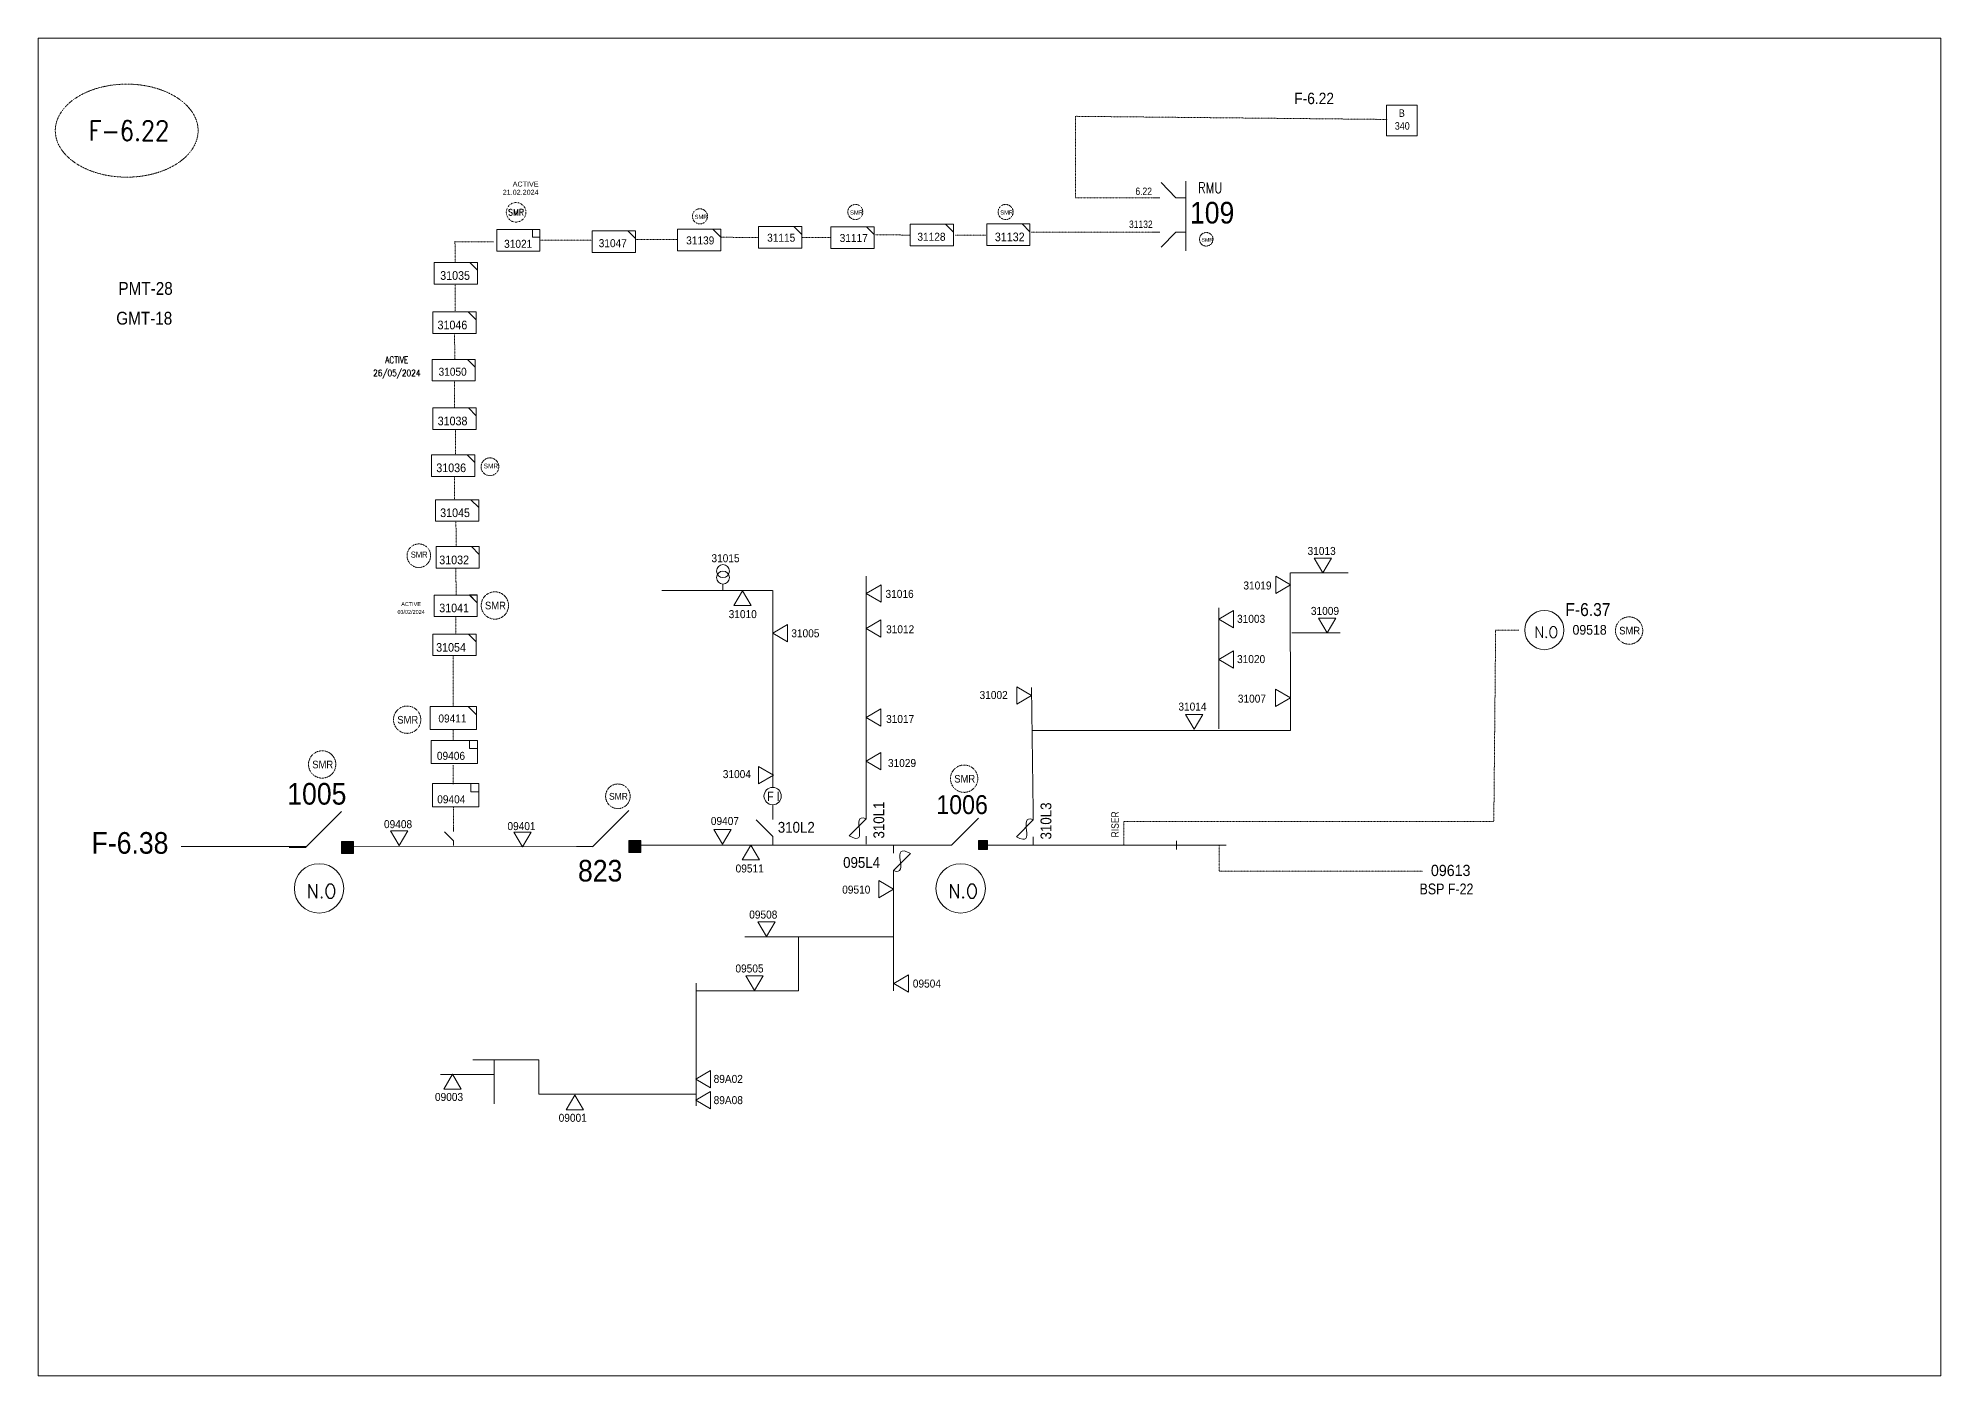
# Model space of a CAD drawing. Header units: metres. Extents: x 65984 to 144644, y -19036 to 23726.
# Drawn here: x 101660 to 102540, y -731 to -112 of the extents above; entities that cross this region are included whole.
import ezdxf
from ezdxf.enums import TextEntityAlignment as Align

# ---------------------------------------------------------------- set-up
doc = ezdxf.new("R2010")
doc.units = ezdxf.units.M
doc.header["$MEASUREMENT"] = 0
doc.linetypes.add('DGN Style 3', pattern=[0.013877, 0, -0.013877])
doc.linetypes.add('DGN Style 4', pattern=[1.6, 0.8, -0.4, 0, -0.4])
doc.layers.get('0').update_dxf_attribs({"color": 95, "lineweight": 40})
for name, color, linetype, lineweight in [('ABS', 7, 'Continuous', 40), ('ABS NUMBER', 112, 'Continuous', 30), ('d_eos', 111, 'Continuous', 40), ('d_fco', 5, 'Continuous', 40), ('d_fco text', 95, 'Continuous', 40), ('d_oh branch', 94, 'Continuous', 40), ('d_switch', 95, 'Continuous', 40), ('d_tf', 1, 'Continuous', 40), ('d_tf no', 6, 'Continuous', 40), ('d_tf_200', 1, 'Continuous', 40), ('d_ug cable', 95, 'Continuous', 40), ('d_unit sub', 7, 'Continuous', 40), ('EARTH FAULT INDICATOR', 95, 'Continuous', 40), ('F11-6 (B324)', 30, 'Continuous', 0), ('fedr no', 95, 'Continuous', 40), ('GRID STATION  04', 7, 'Continuous', 40), ('GRID STATION 01', 7, 'Continuous', 40), ('Level 37', 7, 'Continuous', 0), ('O H MAIN FEEDER', 4, 'Continuous', 100), ('SW N O', 114, 'Continuous', 30)]:
    doc.layers.add(name, color=color, linetype=linetype, lineweight=lineweight)
doc.styles.add('NASKHF', font='naskhf.shx', dxfattribs={"height": 8})
doc.styles.get("Standard").update_dxf_attribs({"font": 'txt.shx'})
doc.styles.add('Style-Andalus', font='andlso.ttf')
doc.styles.add('Style-Arial', font='arial.ttf')
doc.styles.add('Style-ENGINEERING', font='ENGINEERING.shx')
doc.styles.add('Style-msdefault', font='msdefault.shx')
doc.styles.add('Style-simplex', font='simplex.shx')
doc.styles.add('Style-STANDARD', font='STANDARD.shx')

# ---------------------------------------------------------------- blocks, each defined once
blk = doc.blocks.new('FUSE01')
at = {"color": 0, "linetype": 'ByBlock', "lineweight": -2}
blk.add_line((0, -17.15), (0, -22.55), dxfattribs=at)
at = {"color": 0, "linetype": 'ByBlock', "lineweight": -2, "flags": 128}
blk.add_lwpolyline([(0, 0.05), (0, -5.75), (-11.2, -16.95)], dxfattribs=at)
at = {"color": 0, "linetype": 'ByBlock', "lineweight": -2}
blk.add_open_spline([(-11.2, -16.95), (3.4, -25.35), (-11.6, -1.35), (0, -5.75)], degree=3, dxfattribs=at)
blk = doc.blocks.new('*U1127')
at = {"layer": 'd_fco', "color": 7, "linetype": 'Continuous', "lineweight": 13}
blk.add_line((5.5, -5.8), (5.5, -11.1), dxfattribs=at)
at = {"layer": 'd_fco', "color": 7, "linetype": 'Continuous', "lineweight": 13, "extrusion": (0, 0, -1), "flags": 128}
blk.add_lwpolyline([(-5.5, 11.1), (-5.5, 5.4), (5.5, -5.6)], dxfattribs=at)
blk = doc.blocks.new('*U1128')
at = {"layer": 'EARTH FAULT INDICATOR', "color": 191, "linetype": 'Continuous', "lineweight": 13}
blk.add_circle((0.02, 0.13), 4, dxfattribs=at)
at = {"layer": 'EARTH FAULT INDICATOR', "color": 191, "lineweight": 13, "style": 'Style-Andalus', "width": 0.9}
blk.add_text('F I', height=4.234, dxfattribs=at).set_placement((-2.61, 2.11), align=Align.TOP_LEFT)
blk = doc.blocks.new('TFU_112')
at = {"layer": 'd_tf_200', "color": 191, "linetype": 'Continuous', "lineweight": 13}
blk.add_line((0, 10), (0, 0), dxfattribs=at)
for centre in [(0, 30), (0, 20)]:
    blk.add_circle(centre, 10, dxfattribs=at)
blk = doc.blocks.new('TRA1_911')
at = {"layer": 'd_tf', "color": 191, "linetype": 'Continuous', "lineweight": 13, "ltscale": 0.000355616, "flags": 128}
blk.add_lwpolyline([(10, -17), (0, 0), (-10, -17)], close=True, dxfattribs=at)
blk = doc.blocks.new('TRA1_910')
at = {"layer": 'd_tf', "color": 191, "linetype": 'Continuous', "lineweight": 13, "ltscale": 0.000355616, "xscale": 1.000046564039523, "yscale": 1.000046564039523, "zscale": 1.000046564039523, "rotation": 180}
blk.add_blockref('TRA1_911', (0, 0), dxfattribs=at)
blk = doc.blocks.new('TRA1_913')
at = {"layer": 'd_tf', "color": 191, "linetype": 'Continuous', "lineweight": 13, "ltscale": 0.000363563, "flags": 128}
blk.add_lwpolyline([(10, -16.9), (0, 0.1), (-10, -16.9)], close=True, dxfattribs=at)
blk = doc.blocks.new('TRA1_912')
at = {"layer": 'd_tf', "color": 191, "linetype": 'Continuous', "lineweight": 13, "ltscale": 0.000363563, "xscale": 1.000046564039523, "yscale": 1.000046564039523, "zscale": 1.000046564039523, "rotation": 180}
blk.add_blockref('TRA1_913', (0, 0), dxfattribs=at)
blk = doc.blocks.new('TRA1_915')
at = {"layer": 'd_tf', "color": 191, "linetype": 'Continuous', "lineweight": 13, "ltscale": 0.000355616, "flags": 128}
blk.add_lwpolyline([(10, -17), (0, 0), (-10, -17)], close=True, dxfattribs=at)
blk = doc.blocks.new('TRA1_914')
at = {"layer": 'd_tf', "color": 191, "linetype": 'Continuous', "lineweight": 13, "ltscale": 0.000355616, "xscale": 1.000046564039523, "yscale": 1.000046564039523, "zscale": 1.000046564039523, "rotation": 180}
blk.add_blockref('TRA1_915', (0, 0), dxfattribs=at)
blk = doc.blocks.new('TRA1_917')
at = {"layer": 'd_tf', "color": 191, "linetype": 'Continuous', "lineweight": 13, "ltscale": 0.000359776, "flags": 128}
blk.add_lwpolyline([(10, -17), (0, 0), (-10, -17)], close=True, dxfattribs=at)
blk = doc.blocks.new('TRA1_916')
at = {"layer": 'd_tf', "color": 191, "linetype": 'Continuous', "lineweight": 13, "ltscale": 0.000359776, "xscale": 1.000046564039524, "yscale": 1.000046564039524, "zscale": 1.000046564039524, "rotation": 180}
blk.add_blockref('TRA1_917', (0, 0), dxfattribs=at)
blk = doc.blocks.new('ABS2_1_1')
at = {"color": 0, "linetype": 'ByBlock', "lineweight": -2, "ltscale": 500}
for q in [(-29900, 43500), (0, 0)]:
    blk.add_line((0, 13600), q, dxfattribs=at)
at = {"color": 0, "linetype": 'ByBlock', "lineweight": -2, "ltscale": 500, "flags": 128}
for points in [[(5000, 43600), (-5000, 43600), (-5000, 53600), (5000, 53600)], [(3791, 49653), (3791, 49653), (3791, 49653)]]:
    blk.add_lwpolyline(points, close=True, dxfattribs=at)
at = {"color": 0, "linetype": 'ByBlock', "lineweight": -2, "ltscale": 500}
for points in [[(5000, 43600), (-5000, 43600), (5000, 53600), (-5000, 53600)], [(3791, 49653), (3791, 49653), (3791, 49653)]]:
    blk.add_solid(points, dxfattribs=at)
blk = doc.blocks.new('TF_8')
at = {"color": 0, "linetype": 'ByBlock', "lineweight": -2}
blk.add_line((6.3, 4.95), (9.9, 1.35), dxfattribs=at)
blk.add_3dface([(-10.1, 4.95), (9.9, 4.95), (9.9, -5.05), (-10.1, -5.05)], dxfattribs=at)
blk = doc.blocks.new('TF3')
at = {"color": 0, "linetype": 'ByBlock', "lineweight": -2}
for p, q in [((11.3, 9), (18.3, 9)), ((18.3, 9), (18.3, 2))]:
    blk.add_line(p, q, dxfattribs=at)
at = {"color": 0, "linetype": 'ByBlock', "lineweight": -2, "flags": 128}
blk.add_lwpolyline([(18.3, 2), (11.3, 2), (11.3, 9)], dxfattribs=at)
at = {"color": 0, "linetype": 'ByBlock', "lineweight": -2}
blk.add_3dface([(-21.7, 9), (18.3, 9), (18.3, -11), (-21.7, -11)], dxfattribs=at)
blk = doc.blocks.new('*U3401')
at = {"layer": 'd_unit sub', "color": 2, "linetype": 'Continuous', "lineweight": 13, "flags": 128}
blk.add_lwpolyline([(6.38, 5.02), (9.98, 5.02), (9.98, 1.42)], close=True, dxfattribs=at)
at = {"layer": 'd_unit sub', "color": 2, "linetype": 'Continuous', "lineweight": 13, "xscale": 0.999671859597321, "yscale": 0.999671859597321, "zscale": 0.2499179648993302, "rotation": 359.9999999999999}
blk.add_blockref('TF_8', (0.08, 0.07), dxfattribs=at)
blk = doc.blocks.new('*U3402')
at = {"layer": 'd_unit sub', "color": 191, "linetype": 'Continuous', "lineweight": 13, "flags": 128}
blk.add_lwpolyline([(6.38, 5.02), (9.98, 5.02), (9.98, 1.42)], close=True, dxfattribs=at)
at = {"layer": 'd_unit sub', "color": 191, "linetype": 'Continuous', "lineweight": 13, "xscale": 0.999671859597321, "yscale": 0.999671859597321, "zscale": 0.2499179648993302, "rotation": 359.9999999999999}
blk.add_blockref('TF_8', (0.08, 0.07), dxfattribs=at)
blk = doc.blocks.new('*U2880')
at = {"layer": 'd_unit sub', "color": 2, "linetype": 'Continuous', "lineweight": 13, "flags": 128}
blk.add_lwpolyline([(6.41, 5), (10.01, 5), (10.01, 1.4)], close=True, dxfattribs=at)
at = {"layer": 'd_unit sub', "color": 2, "linetype": 'Continuous', "lineweight": 13, "xscale": 0.999671859597321, "yscale": 0.999671859597321, "zscale": 0.2499179648993302, "rotation": 359.9999999999999}
blk.add_blockref('TF_8', (0.11, 0.05), dxfattribs=at)
blk = doc.blocks.new('*U2819')
at = {"layer": 'd_unit sub', "color": 2, "linetype": 'Continuous', "lineweight": 13, "flags": 128}
blk.add_lwpolyline([(6.4, 5), (9.99, 1.4), (9.99, 5)], close=True, dxfattribs=at)
at = {"layer": 'd_unit sub', "color": 2, "linetype": 'Continuous', "lineweight": 13, "xscale": 0.999671859597321, "yscale": 0.999671859597321, "zscale": 0.2499179648993302, "rotation": 359.9999999999999}
blk.add_blockref('TF_8', (0.1, 0.05), dxfattribs=at)
blk = doc.blocks.new('*U3403')
at = {"layer": 'd_unit sub', "color": 2, "linetype": 'Continuous', "lineweight": 13, "flags": 128}
blk.add_lwpolyline([(6.4, 5), (9.99, 1.4), (9.99, 5)], close=True, dxfattribs=at)
at = {"layer": 'd_unit sub', "color": 2, "linetype": 'Continuous', "lineweight": 13, "xscale": 0.999671859597321, "yscale": 0.999671859597321, "zscale": 0.2499179648993302, "rotation": 359.9999999999999}
blk.add_blockref('TF_8', (0.1, 0.05), dxfattribs=at)
blk = doc.blocks.new('*U3404')
at = {"layer": 'd_unit sub', "color": 2, "linetype": 'Continuous', "lineweight": 13, "flags": 128}
blk.add_lwpolyline([(6.4, 5), (9.99, 1.4), (9.99, 5)], close=True, dxfattribs=at)
at = {"layer": 'd_unit sub', "color": 2, "linetype": 'Continuous', "lineweight": 13, "xscale": 0.999671859597321, "yscale": 0.999671859597321, "zscale": 0.2331259938010322, "rotation": 359.9999999999999}
blk.add_blockref('TF_8', (0.1, 0.05), dxfattribs=at)
blk = doc.blocks.new('*U4094')
at = {"layer": 'SW N O', "color": 3, "lineweight": 13, "ltscale": 0.426762}
blk.add_circle((0, 0), 16.8, dxfattribs=at)
at = {"layer": 'SW N O', "color": 3, "lineweight": 13, "insert": (1.7, -1.8), "char_height": 9.6, "attachment_point": 5, "line_spacing_factor": 0.6, "style": 'Style-STANDARD'}
blk.add_mtext('N.O', dxfattribs=at)
blk = doc.blocks.new('*U4110')
at = {"layer": 'd_unit sub', "color": 191, "linetype": 'Continuous', "lineweight": 13, "flags": 128}
blk.add_lwpolyline([(6.4, 5), (9.99, 1.4), (9.99, 5)], close=True, dxfattribs=at)
at = {"layer": 'd_unit sub', "color": 191, "linetype": 'Continuous', "lineweight": 13, "xscale": 0.999671859597321, "yscale": 0.999671859597321, "zscale": 0.2499179648993302, "rotation": 359.9999999999999}
blk.add_blockref('TF_8', (0.1, 0.05), dxfattribs=at)
blk = doc.blocks.new('*U4123')
at = {"layer": 'SW N O', "color": 3, "lineweight": 13, "ltscale": 0.426762}
blk.add_circle((0, 0), 16.8, dxfattribs=at)
at = {"layer": 'SW N O', "color": 3, "lineweight": 13, "insert": (1.7, -1.8), "char_height": 9.6, "attachment_point": 5, "line_spacing_factor": 0.6, "style": 'Style-STANDARD'}
blk.add_mtext('N.O', dxfattribs=at)

msp = doc.modelspace()

# ---------------------------------------------------------------- linework, layer by layer
at = {"layer": 'd_eos', "color": 2, "linetype": 'Continuous', "lineweight": 13, "ltscale": 0.638341}
for p, q in [((102186.36, -186.25), (102179.56, -179.25)), ((102191.01, -178.51), (102191.01, -210.83)), ((102191.01, -186.25), (102186.36, -186.25)), ((102186.36, -202.11), (102179.57, -209.11)), ((102191.01, -202.11), (102186.36, -202.11))]:
    msp.add_line(p, q, dxfattribs=at)
at = {"layer": 'd_eos', "color": 191, "linetype": 'Continuous', "lineweight": 13, "ltscale": 0.638341}
for p, q in [((102178.92, -186.25), (102176.09, -186.25)), ((102178.92, -202.11), (102176.09, -202.11))]:
    msp.add_line(p, q, dxfattribs=at)
at = {"layer": 'd_oh branch', "color": 191, "linetype": 'Continuous', "lineweight": 13}
for p, q in [((102239.33, -359.65), (102239.38, -432.52)), ((102239.34, -359.65), (102266.14, -359.63)), ((101999.95, -367.84), (101948.76, -367.84)), ((102043.19, -469.26), (102043.19, -361.1)), ((102206.27, -375.82), (102206.27, -431.81)), ((102239.97, -387.36), (102262.35, -387.36)), ((102119.68, -412.68), (102120.47, -469.7)), ((102239.38, -432.52), (102119.95, -432.52)), ((102055.79, -499.35), (102055.84, -552.87)), ((102055.82, -527.87), (101987.01, -527.95)), ((102011.93, -527.92), (102011.95, -552.86)), ((101964.65, -605.99), (101964.65, -549.29)), ((102011.95, -552.87), (101964.65, -552.87)), ((101891.8, -584.8), (101861.29, -584.82)), ((101871.2, -584.97), (101871.2, -605.11)), ((101891.8, -584.8), (101891.8, -600.69)), ((101846.39, -591.63), (101871.2, -591.63)), ((101964.65, -600.69), (101891.8, -600.69))]:
    msp.add_line(p, q, dxfattribs=at)
at = {"layer": 'd_ug cable', "color": 191, "linetype": 'DGN Style 3', "lineweight": 13}
for p, q in [((101853.07, -216.14), (101853.05, -206.33)), ((101892.55, -205.8), (101916.57, -205.8)), ((101955.62, -205.59), (101936.62, -205.59)), ((102063.16, -203.5), (102047.35, -203.3)), ((101853.17, -238.53), (101853.16, -226.37)), ((101852.91, -260.92), (101852.89, -249.01)), ((101852.89, -283.18), (101852.87, -271.02)), ((101853.25, -305.04), (101853.24, -293.38)), ((101852.85, -325.82), (101852.84, -315.04)), ((101853.53, -347.5), (101853.51, -335.82)), ((101853.52, -369.79), (101853.51, -357.63)), ((101853.4, -387.93), (101853.39, -379.88)), ((101852.26, -421.37), (101852.22, -397.95)), ((101852.21, -437.07), (101852.2, -432.08)), ((101852.19, -457.26), (101852.18, -448.52)), ((101852.33, -468.11), (101852.34, -477.05))]:
    msp.add_line(p, q, dxfattribs=at)
at = {"layer": 'd_ug cable', "color": 191, "linetype": 'DGN Style 3', "lineweight": 13, "flags": 128}
for points in [[(102177.5, -186.25), (102139.92, -186.25), (102139.92, -148.58), (102284.19, -150.03), (102284.19, -150.03)], [(102119.42, -202.11), (102139.92, -202.11), (102139.92, -202.11), (102176.09, -202.11)], [(101853.15, -206.67), (101870.9, -206.67), (101870.9, -206.67), (101870.9, -206.67)], [(101993.37, -204.55), (101976.26, -204.52)], [(102026.92, -204.68), (102013.37, -204.53)], [(102084.29, -203.55), (102084.29, -203.55), (102084.29, -203.55), (102084.29, -203.55), (102098.51, -203.55)]]:
    msp.add_lwpolyline(points, dxfattribs=at)
at = {"layer": 'd_ug cable', "color": 22, "linetype": 'DGN Style 3', "lineweight": 13, "flags": 128}
for points in [[(102334.27, -386.21), (102333.43, -474.58), (102162.28, -474.58), (102162.3, -485.54)], [(102334.27, -386.21), (102334.27, -386.21), (102345.06, -386.21)]]:
    msp.add_lwpolyline(points, dxfattribs=at)
at = {"layer": 'd_ug cable', "color": 40, "linetype": 'DGN Style 3', "lineweight": 13, "flags": 128}
msp.add_lwpolyline([(102206.36, -485.52), (102206.36, -497.5), (102300.76, -497.5)], dxfattribs=at)
at = {"layer": 'd_ug cable', "color": 2, "linetype": 'DGN Style 4', "lineweight": 13}
msp.add_circle((101881.3, -192.96), 4.53, dxfattribs=at)
at = {"layer": 'd_ug cable', "color": 1, "linetype": 'DGN Style 3', "lineweight": 13}
for centre, radius in [((101966.32, -194.83), 3.49), ((102038.2, -192.82), 3.49), ((102107.67, -192.82), 3.49), ((102200.46, -205.44), 3.14), ((101836.32, -351.73), 5.46)]:
    msp.add_circle(centre, radius, dxfattribs=at)
at = {"layer": 'd_ug cable', "color": 2, "linetype": 'DGN Style 3', "lineweight": 13}
for centre, radius in [((101869.21, -310.61), 4.1), ((101871.49, -374.72), 6.32), ((102395.99, -386.32), 6.32), ((101830.92, -427.52), 6.32), ((101791.62, -448.21), 6.32), ((102088.48, -454.8), 6.32), ((101928.38, -462.94), 5.69)]:
    msp.add_circle(centre, radius, dxfattribs=at)
at = {"layer": 'fedr no', "color": 82, "linetype": 'DGN Style 3', "lineweight": 13, "true_color": 0x1dc70e}
msp.add_ellipse((101701.24, -155.21), major_axis=(33.02, 0), ratio=0.651175, dxfattribs=at)
at = {"layer": 'GRID STATION  04', "color": 191, "linetype": 'Continuous', "lineweight": 13, "ltscale": 0.39177, "flags": 128}
msp.add_lwpolyline([(102283.77, -143.42), (102283.78, -157.58), (102297.93, -157.57), (102297.93, -143.42)], close=True, dxfattribs=at)
at = {"layer": 'O H MAIN FEEDER', "color": 191, "lineweight": 13, "ltscale": 0.426762}
for p, q in [((102000, -367.83), (102000, -458.84)), ((102000, -466.84), (102000, -470.03)), ((102186.66, -487.56), (102186.66, -483.5)), ((101916.68, -486.29), (101806.17, -486.15)), ((102076.89, -485.53), (101939.01, -485.53))]:
    msp.add_line(p, q, dxfattribs=at)
at = {"layer": 'O H MAIN FEEDER', "color": 5, "lineweight": 13, "ltscale": 0.426762}
msp.add_line((101784.33, -486.2), (101726.35, -486.2), dxfattribs=at)
at = {"layer": 'O H MAIN FEEDER', "color": 40, "lineweight": 13, "ltscale": 0.426762}
msp.add_line((102209.6, -485.52), (102099.53, -485.56), dxfattribs=at)
at = {"layer": 'O H MAIN FEEDER', "color": 140, "linetype": 'Continuous', "lineweight": 13, "flags": 128}
msp.add_lwpolyline([(101660.25, -112.41), (102540.19, -112.41), (102540.19, -730.91), (101660.25, -730.91)], close=True, dxfattribs=at)

# ---------------------------------------------------------------- block references
at = {"layer": 'ABS', "color": 2, "linetype": 'Continuous', "lineweight": 13, "ltscale": 0.829472, "xscale": 0.000555747191877611, "yscale": 0.000555747191877611, "zscale": 0.0003680335276451397, "rotation": 269.9999999999997}
for p in [(101776.38, -486.59), (101909.22, -486.2)]:
    msp.add_blockref('ABS2_1_1', p, dxfattribs=at)
at = {"layer": 'ABS', "color": 2, "linetype": 'Continuous', "lineweight": 13, "ltscale": 0.690717, "xscale": 0.0004162977093428842, "yscale": 0.0004162977093428842, "zscale": 0.0003680335276451397, "rotation": 269.9999999999997}
msp.add_blockref('ABS2_1_1', (102076.96, -485.52), dxfattribs=at)
at = {"layer": 'd_fco', "color": 7, "linetype": 'Continuous', "lineweight": 13, "extrusion": (0, 0, -1), "rotation": 180}
for p, xscale, yscale, zscale in [((-101996.17, -477.77), 0.7, 0.7, 0.7), ((-101850.25, -481.47), 0.3848557405708502, 0.3848557405708502, 0.3848557405708502)]:
    msp.add_blockref('*U1127', p, dxfattribs=dict(at, xscale=xscale, yscale=yscale, zscale=zscale))
at = {"layer": 'd_fco', "color": 7, "linetype": 'Continuous', "lineweight": 13, "xscale": 0.7, "yscale": 0.7}
for p, zscale, rotation in [((102043.19, -469.3), 0.2449196056013438, 359.9999999999999), ((102120.47, -469.74), 0.2449196056013438, 359.9999999999999), ((102055.79, -501.31), 0.1328166531840651, 180)]:
    msp.add_blockref('FUSE01', p, dxfattribs=dict(at, zscale=zscale, rotation=rotation))
at = {"layer": 'd_tf', "color": 191, "linetype": 'Continuous', "lineweight": 13, "ltscale": 0.000363563, "xscale": 0.4, "yscale": 0.4, "zscale": 0.4}
for p in [(102254.42, -359.62), (102256.4, -387.34)]:
    msp.add_blockref('TRA1_912', p, dxfattribs=at)
at = {"layer": 'd_tf', "color": 191, "linetype": 'Continuous', "lineweight": 13, "ltscale": 0.000359776, "xscale": 0.3999999999999999, "yscale": 0.3999999999999999, "zscale": 0.3999999999999999}
for p, rotation in [((101985.96, -367.95), 180), ((101999.98, -387.53), 270), ((102000.26, -453.17), 89.99999999999997)]:
    msp.add_blockref('TRA1_916', p, dxfattribs=dict(at, rotation=rotation))
at = {"layer": 'd_tf', "color": 191, "linetype": 'Continuous', "lineweight": 13, "ltscale": 0.000355616, "extrusion": (0, 0, -1), "xscale": 0.4, "yscale": 0.4, "zscale": 0.4}
for name, p, rotation in [('TRA1_910', (-102043.25, -369.13), 89.99999999999997), ('TRA1_910', (-102043.23, -385.31), 89.99999999999997), ('TRA1_910', (-102043.12, -426.45), 89.99999999999997), ('TRA1_910', (-102043.19, -446.72), 89.99999999999997), ('TRA1_914', (-101827.29, -485.76), 359.9999999999999), ('TRA1_914', (-101884.26, -486.29), 359.9999999999999), ('TRA1_914', (-101976.69, -485.05), 359.9999999999999), ('TRA1_910', (-102056.03, -549.5), 89.99999999999997)]:
    msp.add_blockref(name, p, dxfattribs=dict(at, rotation=rotation))
at = {"layer": 'd_tf', "color": 191, "linetype": 'Continuous', "lineweight": 13, "ltscale": 0.000363563, "xscale": 0.4, "yscale": 0.4, "zscale": 0.4, "rotation": 89.99999999999997}
msp.add_blockref('TRA1_912', (102239.32, -365.14), dxfattribs=at)
at = {"layer": 'd_tf', "color": 191, "linetype": 'Continuous', "lineweight": 13, "ltscale": 0.000355616, "xscale": 0.4, "yscale": 0.4, "zscale": 0.4}
for name, p, rotation in [('TRA1_914', (102206.27, -381.06), 270), ('TRA1_914', (102206.27, -399.67), 270), ('TRA1_910', (102119.68, -416.34), 89.99999999999997), ('TRA1_910', (102239.34, -417.45), 89.99999999999997), ('TRA1_910', (102194.83, -431.94), 359.9999999999999), ('TRA1_914', (101989.9, -485.54), 180), ('TRA1_910', (102055.77, -505.86), 89.99999999999997), ('TRA1_914', (101997.11, -527.83), 359.9999999999999), ('TRA1_914', (101991.5, -552.76), 359.9999999999999), ('TRA1_910', (101851.84, -591.47), 180), ('TRA1_914', (101964.35, -593.66), 270), ('TRA1_910', (101908.53, -601.06), 180), ('TRA1_914', (101964.35, -603.48), 270)]:
    msp.add_blockref(name, p, dxfattribs=dict(at, rotation=rotation))
at = {"layer": 'd_tf no', "color": 2, "linetype": 'Continuous', "lineweight": 13, "xscale": 0.999671859597321, "yscale": 0.999671859597321, "zscale": 0.2499179648993302}
msp.add_blockref('TF_8', (101852.55, -265.89), dxfattribs=at)
at = {"layer": 'd_tf_200', "color": 191, "linetype": 'Continuous', "lineweight": 13, "xscale": 0.2997674336878108, "yscale": 0.2997674336878108, "zscale": 0.2997674336878108, "rotation": 359.9999999999999}
msp.add_blockref('TFU_112', (101976.98, -367.84), dxfattribs=at)
at = {"layer": 'd_unit sub', "color": 2, "linetype": 'Continuous', "lineweight": 13}
for name, p, xscale, yscale, zscale in [('TF3', (101883.2, -205.4), 0.4993753659812648, 0.4993753659812648, 0.1639711767704507), ('TF_8', (102037.02, -204.63), 0.999671859597321, 0.999671859597321, 0.2499179648993302), ('*U3404', (101852.26, -426.72), 1.072029595775706, 1.072029595775706, 1.072029595775706)]:
    msp.add_blockref(name, p, dxfattribs=dict(at, xscale=xscale, yscale=yscale, zscale=zscale))
at = {"layer": 'd_unit sub', "color": 191, "linetype": 'Continuous', "lineweight": 13}
for name, p, xscale, yscale, zscale in [('TF_8', (101926.61, -206.46), 0.999671859597321, 0.999671859597321, 0.2499179648993302), ('TF_8', (102003.47, -204.5), 0.999671859597321, 0.999671859597321, 0.2499179648993302), ('TF3', (101853.67, -441.91), 0.5378254598070793, 0.5378254598070793, 0.1639711767704507), ('TF3', (101854.26, -461.91), 0.5378254598070793, 0.5378254598070793, 0.1639711767704507)]:
    msp.add_blockref(name, p, dxfattribs=dict(at, xscale=xscale, yscale=yscale, zscale=zscale))
at = {"layer": 'd_unit sub', "color": 2, "linetype": 'Continuous', "lineweight": 13}
for name, p in [('*U3401', (101965.95, -205.82)), ('*U3401', (102108.94, -203.35)), ('*U2880', (101852.24, -310.06)), ('*U2819', (101854.3, -352.49)), ('*U3403', (101853.38, -374.88))]:
    msp.add_blockref(name, p, dxfattribs=at)
at = {"layer": 'd_unit sub', "color": 191, "linetype": 'Continuous', "lineweight": 13}
for name, p in [('*U3402', (102073.53, -203.49)), ('*U3402', (101853.47, -221.16)), ('*U3402', (101852.8, -244.03)), ('*U3402', (101852.85, -288.41)), ('*U3402', (101854.02, -330.84)), ('*U4110', (101852.86, -392.92))]:
    msp.add_blockref(name, p, dxfattribs=at)
at = {"layer": 'EARTH FAULT INDICATOR', "color": 191, "linetype": 'Continuous', "lineweight": 13}
msp.add_blockref('*U1128', (101999.92, -462.98), dxfattribs=at)
at = {"layer": 'SW N O', "color": 3, "lineweight": 13}
for name, p, xscale, yscale, zscale in [('*U4094', (102356.78, -386.08), 0.5401463808053035, 0.5401463808053035, 0.5401463808053035), ('*U4123', (101790.19, -505.54), 0.6802638883801837, 0.6802638883801837, 0.6802638883801837), ('*U4123', (102086.88, -505.54), 0.6802638883801837, 0.6802638883801837, 0.6802638883801837)]:
    msp.add_blockref(name, p, dxfattribs=dict(at, xscale=xscale, yscale=yscale, zscale=zscale))

# ---------------------------------------------------------------- texts
at = {"color": 4, "insert": (101891.71, -184.85), "char_height": 2.2672, "attachment_point": 9}
msp.add_mtext('\\FENGINEERING;\\H1x;\\W1.09375;ACTIVE\\P21.02.2024', dxfattribs=at)
at = {"layer": 'ABS NUMBER', "color": 2, "lineweight": 13, "style": 'Style-Arial', "width": 0.88}
for s, p in [('1005', (101775.49, -456.79)), ('823', (101909.93, -492.34))]:
    msp.add_text(s, height=10, dxfattribs=at).set_placement(p, align=Align.TOP_LEFT)
at = {"layer": 'ABS NUMBER', "color": 55, "lineweight": 13, "style": 'Style-Arial', "width": 0.88}
msp.add_text('F-6.38', height=10, dxfattribs=at).set_placement((101685.01, -479.49), align=Align.TOP_LEFT)
at = {"layer": 'd_fco text', "color": 7, "linetype": 'Continuous', "lineweight": 13, "style": 'Style-msdefault', "width": 0.92}
for s, p in [('310L1', (102046.55, -482.47)), ('310L3', (102123.83, -482.91))]:
    msp.add_text(s, height=5, rotation=90, dxfattribs=at).set_placement(p, align=Align.TOP_LEFT)
for s, p in [('310L2', (102002.33, -474.78)), ('095L4', (102032.53, -491.03))]:
    msp.add_text(s, height=5, dxfattribs=at).set_placement(p, align=Align.TOP_LEFT)
at = {"layer": 'd_switch', "color": 7, "linetype": 'Continuous', "lineweight": 13, "style": 'Style-ENGINEERING', "width": 0.857143}
msp.add_text('RISER', height=3.43, rotation=90, dxfattribs=at).set_placement((102156.56, -481.92), align=Align.TOP_LEFT)
at = {"layer": 'd_switch', "color": 55, "linetype": 'Continuous', "lineweight": 13, "style": 'Style-msdefault', "width": 0.857143}
msp.add_text('BSP F-22', height=5.015, dxfattribs=at).set_placement((102299.08, -503.27), align=Align.TOP_LEFT)
at = {"layer": 'd_switch', "color": 191, "linetype": 'Continuous', "lineweight": 13, "style": 'NASKHF'}
for s, insert, char_height, attachment_point in [('\\Fmsdefault;\\H1x;\\W0.9;F-6.22\\P', (102241.14, -137.67), 5.2887, 1), ('\\FENGINEERING;\\H1x;\\W0.857143;6.22', (102175.34, -181.53), 3.43, 3), ('\\FENGINEERING;\\H1x;\\W0.857143;31132\\P', (102164.73, -196.77), 3.43, 1)]:
    msp.add_mtext(s, dxfattribs=dict(at, insert=insert, char_height=char_height, attachment_point=attachment_point))
at = {"layer": 'd_switch', "color": 55, "linetype": 'Continuous', "lineweight": 13, "insert": (102366.54, -373.63), "char_height": 5.9882, "attachment_point": 1, "style": 'NASKHF'}
msp.add_mtext('\\Fmsdefault;\\H1x;\\W0.9;F-6.37\\P', dxfattribs=at)
at = {"layer": 'd_tf no', "color": 1, "linetype": 'Continuous', "lineweight": 13, "ltscale": 0.729, "style": 'Style-simplex', "width": 0.909091}
msp.add_text('SMR', height=2.885, dxfattribs=at).set_placement((101881.3, -192.96), align=Align.MIDDLE_CENTER)
at = {"layer": 'd_tf no', "color": 191, "linetype": 'Continuous', "lineweight": 13, "style": 'Style-msdefault'}
for s, height, width, p in [('31128', 3.7, 0.945946, (102066.87, -202.41)), ('31047', 3.7, 0.945946, (101919.51, -205.38)), ('31115', 3.7, 0.945946, (101997.39, -202.85)), ('31035', 4, 0.925, (101846.22, -220.18)), ('31046', 4, 0.925, (101844.98, -243.05)), ('31038', 4, 0.925, (101845.04, -287.43)), ('31045', 4, 0.925, (101846.2, -329.86)), ('31015', 3.7, 0.945946, (101971.64, -351.03)), ('31013', 3.7, 0.945946, (102247.3, -347.66)), ('31019', 3.7, 0.945946, (102217.63, -363.63)), ('31010', 3.7, 0.945946, (101979.6, -376.88)), ('31009', 3.7, 0.945946, (102248.84, -375.39)), ('31005', 3.7, 0.945946, (102008.57, -385.73)), ('31003', 3.7, 0.945946, (102214.69, -379.05)), ('31054', 4, 0.925, (101844.34, -392.09)), ('31020', 3.7, 0.945946, (102214.69, -397.66)), ('31002', 3.7, 0.945946, (102095.63, -414.27)), ('31014', 3.7, 0.945946, (102187.57, -419.62)), ('31007', 3.7, 0.945946, (102215.05, -415.94)), ('09406', 3.7, 0.945946, (101844.68, -442.37)), ('31004', 3.7, 0.945946, (101976.89, -450.83)), ('09404', 3.7, 0.945946, (101844.83, -462.48)), ('09408', 3.7, 0.945946, (101820.21, -473.96)), ('09401', 3.7, 0.945946, (101877.3, -474.87)), ('09407', 3.7, 0.945946, (101971.36, -472.5)), ('09511', 3.7, 0.945946, (101982.82, -494.46)), ('09510', 3.7, 0.945946, (102032.1, -504.23)), ('09508', 3.7, 0.945946, (101989.1, -515.77)), ('09505', 3.7, 0.945946, (101982.73, -540.69)), ('09504', 3.7, 0.945946, (102064.76, -547.67)), ('89A02', 3.7, 0.945946, (101972.65, -591.74)), ('09003 ', 3.7, 0.945946, (101843.78, -600.08)), ('89A08', 3.7, 0.945946, (101972.65, -601.56)), ('09001', 3.7, 0.945946, (101900.99, -609.72))]:
    msp.add_text(s, height=height, dxfattribs=dict(at, width=width)).set_placement(p, align=Align.TOP_LEFT)
at = {"layer": 'd_tf no', "color": 2, "linetype": 'Continuous', "lineweight": 13, "style": 'Style-msdefault'}
for s, height, width, p in [('31132', 4, 0.925, (102102.69, -202.34)), ('31139', 3.7, 0.945946, (101959.95, -204.1)), ('31117', 3.7, 0.945946, (102030.94, -202.98)), ('31050', 3.7, 0.945946, (101845.45, -264.81)), ('31036', 4, 0.925, (101844.42, -309.08)), ('31032', 4, 0.925, (101845.78, -351.66)), ('09518', 4.491, 0.945946, (102369.83, -383.74)), ('09411', 3.7, 0.945946, (101845.37, -425.11))]:
    msp.add_text(s, height=height, dxfattribs=dict(at, width=width)).set_placement(p, align=Align.TOP_LEFT)
at = {"layer": 'd_tf no', "color": 121, "linetype": 'Continuous', "lineweight": 13, "style": 'Style-msdefault', "width": 0.945946}
msp.add_text('31021', height=3.7, dxfattribs=at).set_placement((101875.76, -205.68), align=Align.TOP_LEFT)
at = {"layer": 'd_tf no', "color": 1, "linetype": 'Continuous', "lineweight": 40, "style": 'Style-msdefault', "width": 0.945946}
msp.add_text('SMR', height=2.185, dxfattribs=at).set_placement((101866.3, -309.15), align=Align.TOP_LEFT)
at = {"layer": 'd_tf no', "color": 191, "linetype": 'Continuous', "lineweight": 13, "style": 'Style-msdefault', "width": 0.945946}
for s, p in [('31016', (102065.15, -367.52)), ('31012', (102065.41, -383.88)), ('31017', (102065.41, -425.35)), ('31029', (102066.27, -445.71))]:
    msp.add_text(s, height=3.7, dxfattribs=at).set_placement(p, align=Align.TOP_RIGHT)
at = {"layer": 'd_tf no', "color": 131, "linetype": 'Continuous', "lineweight": 13, "style": 'Style-msdefault', "width": 0.925}
msp.add_text('31041', height=4, dxfattribs=at).set_placement((101845.77, -373.87), align=Align.TOP_LEFT)
at = {"layer": 'd_tf no', "color": 7, "linetype": 'Continuous', "lineweight": 13, "style": 'Style-msdefault', "width": 0.945946}
msp.add_text('09613', height=5.201, dxfattribs=at).set_placement((102304.34, -494.61), align=Align.TOP_LEFT)
at = {"layer": 'd_tf no', "color": 2, "lineweight": 13, "attachment_point": 1, "style": 'NASKHF'}
for insert, char_height in [((102035.72, -192.1), 1.9107), ((102105.19, -192.1), 1.9107), ((101963.84, -194.11), 1.9107), ((102198.24, -204.79), 1.7197), ((101832.63, -349.8), 2.8143)]:
    msp.add_mtext('\\Fmsdefault;\\H1x;\\W0.925;SMR\\P', dxfattribs=dict(at, insert=insert, char_height=char_height))
at = {"layer": 'd_tf no', "color": 111, "linetype": 'Continuous', "lineweight": 13, "insert": (101826.14, -264.72), "char_height": 3.0262, "attachment_point": 5, "line_spacing_factor": 1.2, "style": 'Style-STANDARD'}
msp.add_mtext('\\H1x;\\W0.909091;ACTIVE\\P26/05/2024', dxfattribs=at)
at = {"layer": 'd_tf no', "color": 1, "lineweight": 13, "attachment_point": 1, "style": 'NASKHF'}
for insert, char_height in [((101866.93, -372.99), 3.515), ((102391.43, -384.59), 3.515), ((101826.37, -425.79), 3.515), ((101787.06, -446.48), 3.515), ((102083.93, -453.07), 3.515), ((101924.28, -461.38), 3.1635)]:
    msp.add_mtext('\\Fmsdefault;\\H1x;\\W0.925;SMR\\P', dxfattribs=dict(at, insert=insert, char_height=char_height))
at = {"layer": 'F11-6 (B324)', "color": 4, "insert": (101832.75, -375.91), "char_height": 1.822, "attachment_point": 5, "line_spacing_factor": 1.2, "style": 'Style-ENGINEERING'}
msp.add_mtext('ACTIVE\\P03/02/2024', dxfattribs=at)
at = {"layer": 'fedr no', "color": 6, "linetype": 'Continuous', "lineweight": 13, "style": 'Style-STANDARD', "width": 0.909091}
msp.add_text('F-6.22', height=9.19, dxfattribs=at).set_placement((101702.3, -155.21), align=Align.MIDDLE_CENTER)
at = {"layer": 'GRID STATION  04', "color": 191, "linetype": 'Continuous', "lineweight": 13, "style": 'Style-msdefault', "width": 0.888889}
for s, height, p in [('B', 3.47, (102289.51, -145.36)), ('340', 3.468, (102287.65, -151.3))]:
    msp.add_text(s, height=height, rotation=0.03165, dxfattribs=at).set_placement(p, align=Align.TOP_LEFT)
at = {"layer": 'GRID STATION 01', "linetype": 'Continuous', "lineweight": 13, "style": 'Style-msdefault', "width": 0.888889}
for s, p in [('PMT-28', (101697.42, -225.18)), ('GMT-18', (101696.41, -238.95))]:
    msp.add_text(s, height=5.94, dxfattribs=at).set_placement(p, align=Align.TOP_LEFT)
at = {"layer": 'Level 37', "color": 2, "linetype": 'Continuous', "lineweight": 13, "style": 'Style-STANDARD', "width": 0.854701}
msp.add_text('RMU', height=4.993, dxfattribs=at).set_placement((102202.29, -181.62), align=Align.MIDDLE_CENTER)
at = {"layer": 'Level 37', "color": 2, "linetype": 'Continuous', "lineweight": 13, "style": 'Style-Arial', "width": 0.88}
msp.add_text('109', height=10, dxfattribs=at).set_placement((102213.44, -188.14), align=Align.TOP_RIGHT)
msp.add_text('1006', height=8.713, dxfattribs=at).set_placement((102075.64, -471.15))

doc.saveas('drawing.dxf')
